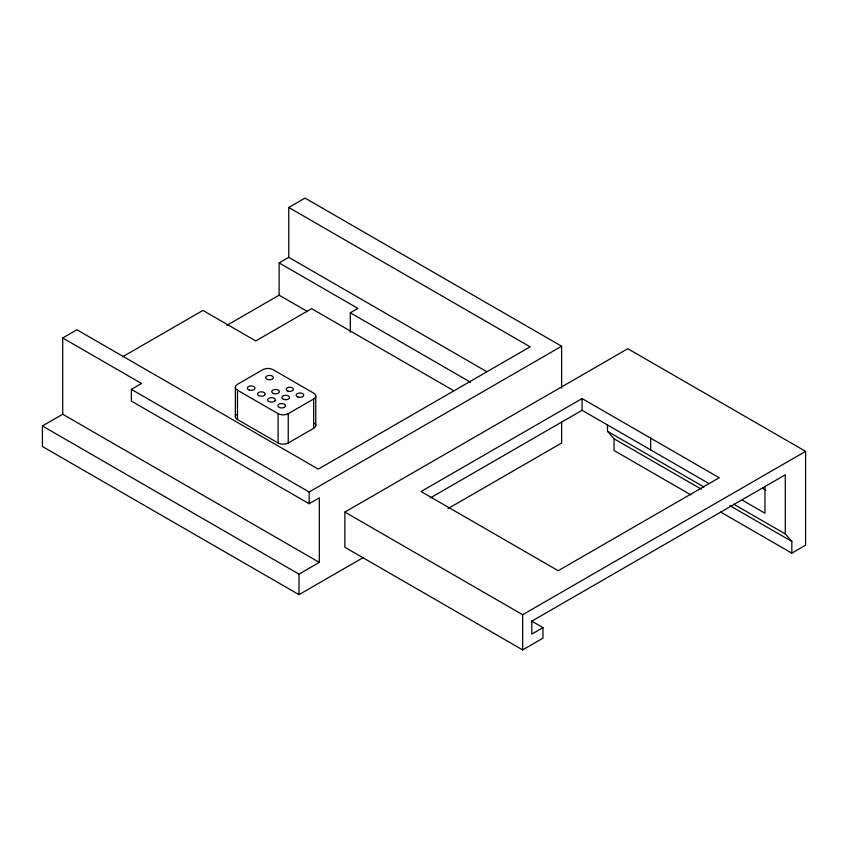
<?xml version="1.0" encoding="UTF-8"?>
<svg xmlns="http://www.w3.org/2000/svg" width="848" height="848" viewBox="0 0 848 848"><rect width="100%" height="100%" fill="white"/><g stroke="black" fill="none" stroke-linecap="round" stroke-linejoin="round"><path stroke-width="1.27" d="M62.72 337.992L141.521 383.487L131.366 389.349L131.366 401.083L309.149 503.733L319.314 497.861L319.314 562.383L62.72 414.248L62.72 337.992L76.945 329.777L318.297 469.124L530.127 346.821L288.765 207.484L288.765 257.336L486.657 371.594M288.765 207.484L305.026 198.093L561.62 346.238L561.62 388.087M226.808 325.378L279.119 295.168L279.119 262.912L288.765 257.336M122.79 356.69L202.916 310.421L255.746 340.928L311.629 308.661L453.86 390.78M363.22 557.571L298.994 594.649L42.4 446.504L42.4 425.972L62.72 414.248M350.298 332.162L350.298 312.806L357.92 308.407L279.119 262.912M237.461 390.197L278.102 413.654A7.187 4.145 0 0 0 288.256 413.654L313.665 398.995A7.187 4.145 0 0 0 313.665 393.122L273.024 369.664A7.187 4.145 0 0 0 262.859 369.664L237.461 384.324A7.187 4.145 0 0 0 237.461 390.197L237.461 419.527L278.102 442.985A7.187 4.145 0 0 0 288.256 442.985L313.665 428.325A7.187 4.145 0 0 0 314.799 423.311M131.366 389.349L309.149 491.999L561.62 346.238M531.505 620.99L542.974 627.615L542.974 638.173L522.654 649.907L344.86 547.257L344.86 512.065L627.806 348.708L805.6 451.359L805.6 545.2L791.831 553.15L720.715 512.097M582.088 398.56L421.064 491.533L558.217 570.715L719.242 477.753L582.088 398.56L582.088 410.294L430.201 497.988M42.4 425.972L298.994 574.117L319.314 562.383M448.083 508.567L561.62 443.027L561.62 422.092M344.86 512.065L522.654 614.715L805.6 451.359M542.974 627.615L531.802 634.071L531.802 621.16L785.28 474.816L785.28 533.943L791.831 541.427L791.831 553.15M762.426 488.31L765.85 490.292M742.106 500.044L764.96 513.241L764.96 486.741M582.088 410.294L708.96 483.54M607.486 424.965L607.486 431.303L703.84 486.932M733.668 504.147L785.28 533.943M607.486 431.303L614.037 438.776L701.211 489.105M729.895 505.662L791.831 541.427M690.897 494.872L614.037 450.511L614.037 438.776M350.298 312.806L470.545 382.225M279.119 295.168L307.665 311.661M650.67 438.162L650.67 449.885M522.654 614.715L522.654 649.907M315.763 396.058L315.763 425.389M313.665 398.995L313.665 428.325M309.149 491.999L309.149 503.733M298.994 574.117L298.994 594.649M288.256 413.654L288.256 442.985M278.102 413.654L278.102 442.985M235.362 387.26L235.362 416.591M237.461 419.527A7.187 4.145 0 0 1 236.316 414.513M264.64 395.104L264.035 395.56A3.805 2.194 0 0 1 257.76 394.755A3.805 2.194 0 0 1 261.672 391.818A3.805 2.194 0 0 1 264.64 395.104M274.794 400.966L274.19 401.422A3.805 2.194 0 0 1 268.805 401.422A3.805 2.194 0 0 1 268.805 398.316L269.59 397.966A3.805 2.194 0 0 1 274.19 398.316A3.805 2.194 0 0 1 274.794 400.966M284.727 404.443L284.038 404.019A3.805 2.194 0 0 0 277.964 405.217A3.805 2.194 0 0 0 282.395 407.899A3.805 2.194 0 0 0 284.727 404.443M249.27 390.048A3.805 2.194 0 0 0 254.983 388.14A3.805 2.194 0 0 0 249.27 386.232A3.805 2.194 0 0 0 249.27 390.048M283.815 399.429A3.805 2.194 0 0 0 289.528 397.521A3.805 2.194 0 0 0 283.815 395.624A3.805 2.194 0 0 0 283.815 399.429M273.66 393.567A3.805 2.194 0 0 0 279.374 391.659A3.805 2.194 0 0 0 273.66 389.751A3.805 2.194 0 0 0 273.66 393.567M298.04 397.087A3.805 2.194 0 0 0 303.754 395.179A3.805 2.194 0 0 0 298.04 393.271A3.805 2.194 0 0 0 298.04 397.087M287.991 391.108A3.593 2.078 0 0 0 293.376 389.317A3.593 2.078 0 0 0 287.991 387.515A3.593 2.078 0 0 0 287.991 391.108M267.565 379.491A3.805 2.194 0 0 0 273.268 377.583A3.805 2.194 0 0 0 267.565 375.675A3.805 2.194 0 0 0 267.565 379.491"/></g></svg>
